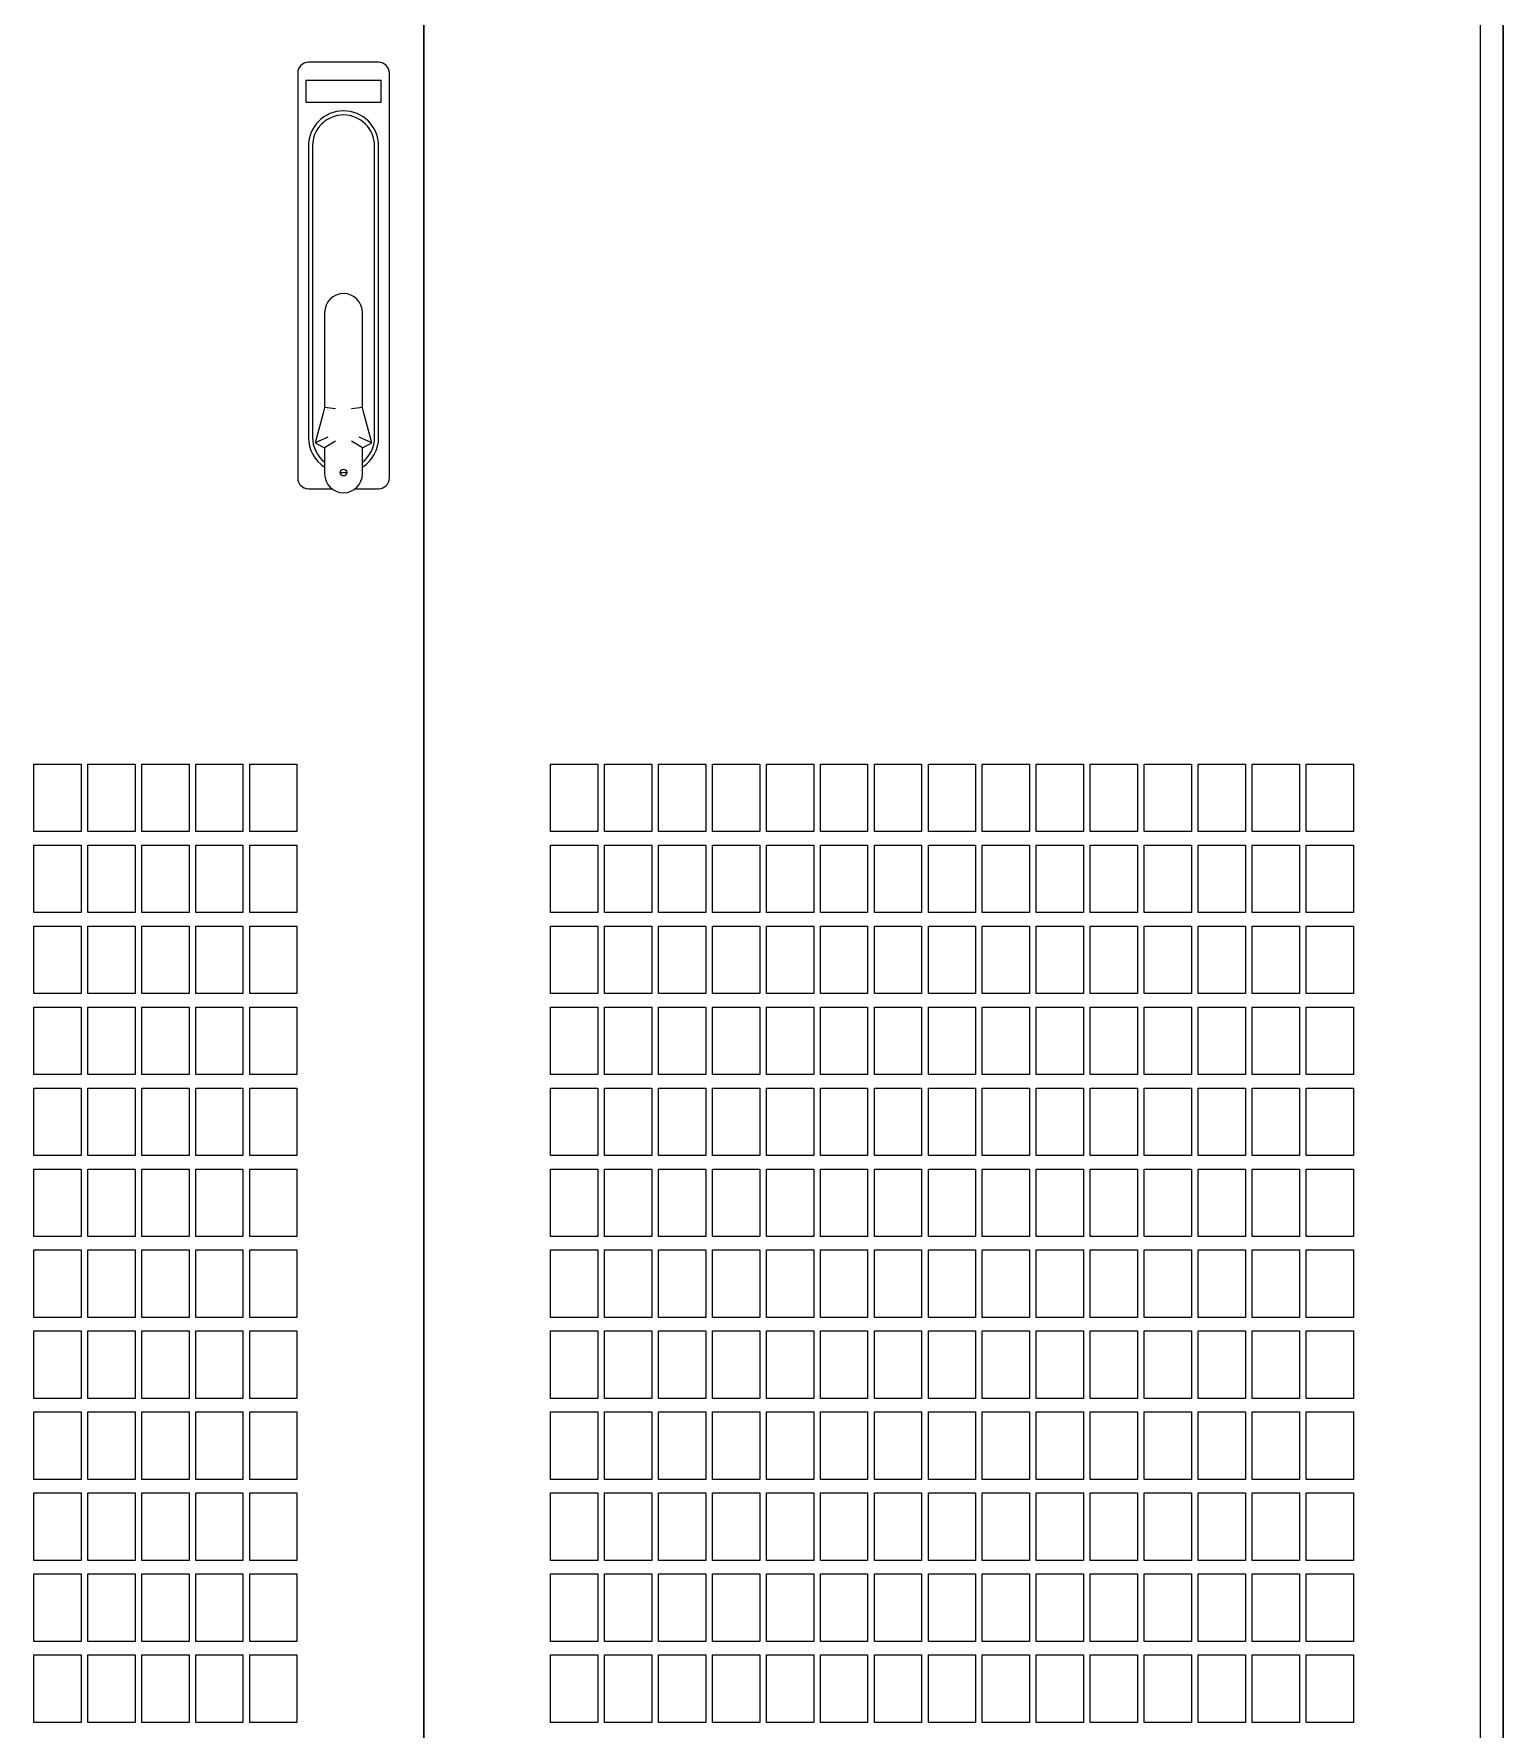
# Model space of a CAD drawing. Header units: inches. Extents: x 0 to 420, y 0 to 297.
# Drawn here: x 287.5 to 331.1, y 150.2 to 200.4 of the extents above; entities that cross this region are included whole.
import ezdxf

# ---------------------------------------------------------------- set-up
doc = ezdxf.new("R2010")
doc.units = ezdxf.units.IN
doc.layers.add('Default', color=7, linetype='Continuous')
doc.layers.add('DV1_Default', color=7, linetype='Continuous')

# ---------------------------------------------------------------- blocks, each defined once
blk = doc.blocks.new('SE')
at = {"layer": 'DV1_Default', "color": 7, "linetype": 'Continuous', "ltscale": 25.4}
for p, q in [((331.109, 280.566), (331.109, 105.286)), ((331.109, 280.566), (331.109, 105.286)), ((331.109, 280.566), (331.109, 105.286)), ((331.109, 280.566), (331.109, 105.286)), ((331.109, 280.566), (331.109, 105.286)), ((331.109, 280.566), (331.109, 121.286)), ((331.109, 105.286), (331.109, 280.566)), ((331.109, 280.566), (331.109, 105.286)), ((331.109, 105.286), (331.109, 280.566)), ((331.109, 105.286), (331.109, 280.566)), ((331.109, 105.286), (331.109, 280.566)), ((331.109, 280.566), (331.109, 105.286)), ((331.109, 280.566), (331.109, 105.286)), ((331.109, 280.566), (331.109, 105.286)), ((331.109, 280.566), (331.109, 121.286)), ((331.109, 105.286), (331.109, 280.566)), ((331.109, 280.566), (331.109, 105.286)), ((331.109, 105.286), (331.109, 280.566)), ((299.109, 110.326), (299.109, 275.526)), ((330.429, 275.526), (330.429, 110.326)), ((331.109, 105.286), (331.109, 264.566)), ((331.109, 105.286), (331.109, 264.566)), ((331.109, 105.286), (331.109, 264.566)), ((331.109, 105.286), (331.109, 264.566)), ((331.109, 105.286), (331.109, 264.566)), ((331.109, 105.286), (331.109, 264.566)), ((331.109, 105.286), (331.109, 264.566)), ((331.109, 105.286), (331.109, 264.566)), ((331.109, 105.286), (331.109, 264.566)), ((331.109, 105.286), (331.109, 264.566)), ((331.109, 105.286), (331.109, 264.566)), ((331.109, 105.286), (331.109, 264.566)), ((299.109, 259.526), (299.109, 110.326)), ((297.77, 199.569), (295.69, 199.569)), ((295.37, 199.249), (295.37, 187.249)), ((295.61, 199.029), (295.61, 198.389)), ((297.85, 199.029), (295.61, 199.029)), ((297.85, 198.389), (297.85, 199.029)), ((298.09, 187.249), (298.09, 199.249)), ((295.61, 198.389), (297.85, 198.389)), ((295.69, 197.089), (295.69, 188.449)), ((295.81, 197.089), (295.81, 188.449)), ((297.65, 188.449), (297.65, 197.089)), ((297.77, 188.449), (297.77, 197.089)), ((296.17, 192.154), (296.17, 189.337)), ((297.29, 189.337), (297.29, 192.154)), ((296.115, 189.13), (295.89, 188.288)), ((296.17, 189.337), (296.115, 189.13)), ((296.49, 189.295), (296.17, 189.337)), ((297.29, 189.337), (296.97, 189.295)), ((297.346, 189.13), (297.29, 189.337)), ((297.57, 188.288), (297.346, 189.13)), ((296.266, 188.454), (295.89, 188.288)), ((297.57, 188.288), (297.195, 188.454)), ((295.89, 188.288), (296.17, 188.143)), ((296.49, 188.338), (296.17, 188.143)), ((296.17, 188.143), (296.17, 187.369)), ((297.29, 188.143), (296.97, 188.338)), ((297.29, 188.143), (297.57, 188.288)), ((297.29, 187.369), (297.29, 188.143)), ((295.69, 186.929), (296.384, 186.929)), ((297.076, 186.929), (297.77, 186.929)), ((287.549, 176.766), (287.549, 178.766)), ((287.549, 178.766), (288.949, 178.766)), ((288.949, 178.766), (288.949, 176.766)), ((289.149, 176.766), (289.149, 178.766)), ((289.149, 178.766), (290.549, 178.766)), ((290.549, 178.766), (290.549, 176.766)), ((290.749, 176.766), (290.749, 178.766)), ((290.749, 178.766), (292.149, 178.766)), ((292.149, 178.766), (292.149, 176.766)), ((292.349, 176.766), (292.349, 178.766)), ((292.349, 178.766), (293.749, 178.766)), ((293.749, 178.766), (293.749, 176.766)), ((293.949, 176.766), (293.949, 178.766)), ((293.949, 178.766), (295.349, 178.766)), ((295.349, 178.766), (295.349, 176.766)), ((302.869, 176.766), (302.869, 178.766)), ((302.869, 178.766), (304.269, 178.766)), ((304.269, 178.766), (304.269, 176.766)), ((304.469, 176.766), (304.469, 178.766)), ((304.469, 178.766), (305.869, 178.766)), ((305.869, 178.766), (305.869, 176.766)), ((306.069, 176.766), (306.069, 178.766)), ((306.069, 178.766), (307.469, 178.766)), ((307.469, 178.766), (307.469, 176.766)), ((307.669, 176.766), (307.669, 178.766)), ((307.669, 178.766), (309.069, 178.766)), ((309.069, 178.766), (309.069, 176.766)), ((309.269, 176.766), (309.269, 178.766)), ((309.269, 178.766), (310.669, 178.766)), ((310.669, 178.766), (310.669, 176.766)), ((310.869, 176.766), (310.869, 178.766)), ((310.869, 178.766), (312.269, 178.766)), ((312.269, 178.766), (312.269, 176.766)), ((312.469, 176.766), (312.469, 178.766)), ((312.469, 178.766), (313.869, 178.766)), ((313.869, 178.766), (313.869, 176.766)), ((314.069, 176.766), (314.069, 178.766)), ((314.069, 178.766), (315.469, 178.766)), ((315.469, 178.766), (315.469, 176.766)), ((315.669, 176.766), (315.669, 178.766)), ((315.669, 178.766), (317.069, 178.766)), ((317.069, 178.766), (317.069, 176.766)), ((317.269, 176.766), (317.269, 178.766)), ((317.269, 178.766), (318.669, 178.766)), ((318.669, 178.766), (318.669, 176.766)), ((318.869, 176.766), (318.869, 178.766)), ((318.869, 178.766), (320.269, 178.766)), ((320.269, 178.766), (320.269, 176.766)), ((320.469, 176.766), (320.469, 178.766)), ((320.469, 178.766), (321.869, 178.766)), ((321.869, 178.766), (321.869, 176.766)), ((322.069, 176.766), (322.069, 178.766)), ((322.069, 178.766), (323.469, 178.766)), ((323.469, 178.766), (323.469, 176.766)), ((323.669, 176.766), (323.669, 178.766)), ((323.669, 178.766), (325.069, 178.766)), ((325.069, 178.766), (325.069, 176.766)), ((325.269, 176.766), (325.269, 178.766)), ((325.269, 178.766), (326.669, 178.766)), ((326.669, 178.766), (326.669, 176.766)), ((288.949, 176.766), (287.549, 176.766)), ((287.549, 174.366), (287.549, 176.366)), ((287.549, 176.366), (288.949, 176.366)), ((288.949, 176.366), (288.949, 174.366)), ((290.549, 176.766), (289.149, 176.766)), ((289.149, 174.366), (289.149, 176.366)), ((289.149, 176.366), (290.549, 176.366)), ((290.549, 176.366), (290.549, 174.366)), ((292.149, 176.766), (290.749, 176.766)), ((290.749, 174.366), (290.749, 176.366)), ((290.749, 176.366), (292.149, 176.366)), ((292.149, 176.366), (292.149, 174.366)), ((293.749, 176.766), (292.349, 176.766)), ((292.349, 174.366), (292.349, 176.366)), ((292.349, 176.366), (293.749, 176.366)), ((293.749, 176.366), (293.749, 174.366)), ((295.349, 176.766), (293.949, 176.766)), ((293.949, 174.366), (293.949, 176.366)), ((293.949, 176.366), (295.349, 176.366)), ((295.349, 176.366), (295.349, 174.366)), ((304.269, 176.766), (302.869, 176.766)), ((302.869, 174.366), (302.869, 176.366)), ((302.869, 176.366), (304.269, 176.366)), ((304.269, 176.366), (304.269, 174.366)), ((305.869, 176.766), (304.469, 176.766)), ((304.469, 174.366), (304.469, 176.366)), ((304.469, 176.366), (305.869, 176.366)), ((305.869, 176.366), (305.869, 174.366)), ((307.469, 176.766), (306.069, 176.766)), ((306.069, 174.366), (306.069, 176.366)), ((306.069, 176.366), (307.469, 176.366)), ((307.469, 176.366), (307.469, 174.366)), ((309.069, 176.766), (307.669, 176.766)), ((307.669, 174.366), (307.669, 176.366)), ((307.669, 176.366), (309.069, 176.366)), ((309.069, 176.366), (309.069, 174.366)), ((310.669, 176.766), (309.269, 176.766)), ((309.269, 174.366), (309.269, 176.366)), ((309.269, 176.366), (310.669, 176.366)), ((310.669, 176.366), (310.669, 174.366)), ((312.269, 176.766), (310.869, 176.766)), ((310.869, 174.366), (310.869, 176.366)), ((310.869, 176.366), (312.269, 176.366)), ((312.269, 176.366), (312.269, 174.366)), ((313.869, 176.766), (312.469, 176.766)), ((312.469, 174.366), (312.469, 176.366)), ((312.469, 176.366), (313.869, 176.366)), ((313.869, 176.366), (313.869, 174.366)), ((315.469, 176.766), (314.069, 176.766)), ((314.069, 174.366), (314.069, 176.366)), ((314.069, 176.366), (315.469, 176.366)), ((315.469, 176.366), (315.469, 174.366)), ((317.069, 176.766), (315.669, 176.766)), ((315.669, 174.366), (315.669, 176.366)), ((315.669, 176.366), (317.069, 176.366)), ((317.069, 176.366), (317.069, 174.366)), ((318.669, 176.766), (317.269, 176.766)), ((317.269, 174.366), (317.269, 176.366)), ((317.269, 176.366), (318.669, 176.366)), ((318.669, 176.366), (318.669, 174.366)), ((320.269, 176.766), (318.869, 176.766)), ((318.869, 174.366), (318.869, 176.366)), ((318.869, 176.366), (320.269, 176.366)), ((320.269, 176.366), (320.269, 174.366)), ((321.869, 176.766), (320.469, 176.766)), ((320.469, 174.366), (320.469, 176.366)), ((320.469, 176.366), (321.869, 176.366)), ((321.869, 176.366), (321.869, 174.366)), ((323.469, 176.766), (322.069, 176.766)), ((322.069, 174.366), (322.069, 176.366)), ((322.069, 176.366), (323.469, 176.366)), ((323.469, 176.366), (323.469, 174.366)), ((325.069, 176.766), (323.669, 176.766)), ((323.669, 174.366), (323.669, 176.366)), ((323.669, 176.366), (325.069, 176.366)), ((325.069, 176.366), (325.069, 174.366)), ((326.669, 176.766), (325.269, 176.766)), ((325.269, 174.366), (325.269, 176.366)), ((325.269, 176.366), (326.669, 176.366)), ((326.669, 176.366), (326.669, 174.366)), ((288.949, 174.366), (287.549, 174.366)), ((290.549, 174.366), (289.149, 174.366)), ((292.149, 174.366), (290.749, 174.366)), ((293.749, 174.366), (292.349, 174.366)), ((295.349, 174.366), (293.949, 174.366)), ((304.269, 174.366), (302.869, 174.366)), ((305.869, 174.366), (304.469, 174.366)), ((307.469, 174.366), (306.069, 174.366)), ((309.069, 174.366), (307.669, 174.366)), ((310.669, 174.366), (309.269, 174.366)), ((312.269, 174.366), (310.869, 174.366)), ((313.869, 174.366), (312.469, 174.366)), ((315.469, 174.366), (314.069, 174.366)), ((317.069, 174.366), (315.669, 174.366)), ((318.669, 174.366), (317.269, 174.366)), ((320.269, 174.366), (318.869, 174.366)), ((321.869, 174.366), (320.469, 174.366)), ((323.469, 174.366), (322.069, 174.366)), ((325.069, 174.366), (323.669, 174.366)), ((326.669, 174.366), (325.269, 174.366)), ((287.549, 171.966), (287.549, 173.966)), ((287.549, 173.966), (288.949, 173.966)), ((288.949, 173.966), (288.949, 171.966)), ((289.149, 171.966), (289.149, 173.966)), ((289.149, 173.966), (290.549, 173.966)), ((290.549, 173.966), (290.549, 171.966)), ((290.749, 171.966), (290.749, 173.966)), ((290.749, 173.966), (292.149, 173.966)), ((292.149, 173.966), (292.149, 171.966)), ((292.349, 171.966), (292.349, 173.966)), ((292.349, 173.966), (293.749, 173.966)), ((293.749, 173.966), (293.749, 171.966)), ((293.949, 171.966), (293.949, 173.966)), ((293.949, 173.966), (295.349, 173.966)), ((295.349, 173.966), (295.349, 171.966)), ((302.869, 171.966), (302.869, 173.966)), ((302.869, 173.966), (304.269, 173.966)), ((304.269, 173.966), (304.269, 171.966)), ((304.469, 171.966), (304.469, 173.966)), ((304.469, 173.966), (305.869, 173.966)), ((305.869, 173.966), (305.869, 171.966)), ((306.069, 171.966), (306.069, 173.966)), ((306.069, 173.966), (307.469, 173.966)), ((307.469, 173.966), (307.469, 171.966)), ((307.669, 171.966), (307.669, 173.966)), ((307.669, 173.966), (309.069, 173.966)), ((309.069, 173.966), (309.069, 171.966)), ((309.269, 171.966), (309.269, 173.966)), ((309.269, 173.966), (310.669, 173.966)), ((310.669, 173.966), (310.669, 171.966)), ((310.869, 171.966), (310.869, 173.966)), ((310.869, 173.966), (312.269, 173.966)), ((312.269, 173.966), (312.269, 171.966)), ((312.469, 171.966), (312.469, 173.966)), ((312.469, 173.966), (313.869, 173.966)), ((313.869, 173.966), (313.869, 171.966)), ((314.069, 171.966), (314.069, 173.966)), ((314.069, 173.966), (315.469, 173.966)), ((315.469, 173.966), (315.469, 171.966)), ((315.669, 171.966), (315.669, 173.966)), ((315.669, 173.966), (317.069, 173.966)), ((317.069, 173.966), (317.069, 171.966)), ((317.269, 171.966), (317.269, 173.966)), ((317.269, 173.966), (318.669, 173.966)), ((318.669, 173.966), (318.669, 171.966)), ((318.869, 171.966), (318.869, 173.966)), ((318.869, 173.966), (320.269, 173.966)), ((320.269, 173.966), (320.269, 171.966)), ((320.469, 171.966), (320.469, 173.966)), ((320.469, 173.966), (321.869, 173.966)), ((321.869, 173.966), (321.869, 171.966)), ((322.069, 171.966), (322.069, 173.966)), ((322.069, 173.966), (323.469, 173.966)), ((323.469, 173.966), (323.469, 171.966)), ((323.669, 171.966), (323.669, 173.966)), ((323.669, 173.966), (325.069, 173.966)), ((325.069, 173.966), (325.069, 171.966)), ((325.269, 171.966), (325.269, 173.966)), ((325.269, 173.966), (326.669, 173.966)), ((326.669, 173.966), (326.669, 171.966)), ((288.949, 171.966), (287.549, 171.966)), ((290.549, 171.966), (289.149, 171.966)), ((292.149, 171.966), (290.749, 171.966)), ((293.749, 171.966), (292.349, 171.966)), ((295.349, 171.966), (293.949, 171.966)), ((304.269, 171.966), (302.869, 171.966)), ((305.869, 171.966), (304.469, 171.966)), ((307.469, 171.966), (306.069, 171.966)), ((309.069, 171.966), (307.669, 171.966)), ((310.669, 171.966), (309.269, 171.966)), ((312.269, 171.966), (310.869, 171.966)), ((313.869, 171.966), (312.469, 171.966)), ((315.469, 171.966), (314.069, 171.966)), ((317.069, 171.966), (315.669, 171.966)), ((318.669, 171.966), (317.269, 171.966)), ((320.269, 171.966), (318.869, 171.966)), ((321.869, 171.966), (320.469, 171.966)), ((323.469, 171.966), (322.069, 171.966)), ((325.069, 171.966), (323.669, 171.966)), ((326.669, 171.966), (325.269, 171.966)), ((287.549, 169.566), (287.549, 171.566)), ((287.549, 171.566), (288.949, 171.566)), ((288.949, 171.566), (288.949, 169.566)), ((289.149, 169.566), (289.149, 171.566)), ((289.149, 171.566), (290.549, 171.566)), ((290.549, 171.566), (290.549, 169.566)), ((290.749, 169.566), (290.749, 171.566)), ((290.749, 171.566), (292.149, 171.566)), ((292.149, 171.566), (292.149, 169.566)), ((292.349, 169.566), (292.349, 171.566)), ((292.349, 171.566), (293.749, 171.566)), ((293.749, 171.566), (293.749, 169.566)), ((293.949, 169.566), (293.949, 171.566)), ((293.949, 171.566), (295.349, 171.566)), ((295.349, 171.566), (295.349, 169.566)), ((302.869, 169.566), (302.869, 171.566)), ((302.869, 171.566), (304.269, 171.566)), ((304.269, 171.566), (304.269, 169.566)), ((304.469, 169.566), (304.469, 171.566)), ((304.469, 171.566), (305.869, 171.566)), ((305.869, 171.566), (305.869, 169.566)), ((306.069, 169.566), (306.069, 171.566)), ((306.069, 171.566), (307.469, 171.566)), ((307.469, 171.566), (307.469, 169.566)), ((307.669, 169.566), (307.669, 171.566)), ((307.669, 171.566), (309.069, 171.566)), ((309.069, 171.566), (309.069, 169.566)), ((309.269, 169.566), (309.269, 171.566)), ((309.269, 171.566), (310.669, 171.566)), ((310.669, 171.566), (310.669, 169.566)), ((310.869, 169.566), (310.869, 171.566)), ((310.869, 171.566), (312.269, 171.566)), ((312.269, 171.566), (312.269, 169.566)), ((312.469, 169.566), (312.469, 171.566)), ((312.469, 171.566), (313.869, 171.566)), ((313.869, 171.566), (313.869, 169.566)), ((314.069, 169.566), (314.069, 171.566)), ((314.069, 171.566), (315.469, 171.566)), ((315.469, 171.566), (315.469, 169.566)), ((315.669, 169.566), (315.669, 171.566)), ((315.669, 171.566), (317.069, 171.566)), ((317.069, 171.566), (317.069, 169.566)), ((317.269, 169.566), (317.269, 171.566)), ((317.269, 171.566), (318.669, 171.566)), ((318.669, 171.566), (318.669, 169.566)), ((318.869, 169.566), (318.869, 171.566)), ((318.869, 171.566), (320.269, 171.566)), ((320.269, 171.566), (320.269, 169.566)), ((320.469, 169.566), (320.469, 171.566)), ((320.469, 171.566), (321.869, 171.566)), ((321.869, 171.566), (321.869, 169.566)), ((322.069, 169.566), (322.069, 171.566)), ((322.069, 171.566), (323.469, 171.566)), ((323.469, 171.566), (323.469, 169.566)), ((323.669, 169.566), (323.669, 171.566)), ((323.669, 171.566), (325.069, 171.566)), ((325.069, 171.566), (325.069, 169.566)), ((325.269, 169.566), (325.269, 171.566)), ((325.269, 171.566), (326.669, 171.566)), ((326.669, 171.566), (326.669, 169.566)), ((288.949, 169.566), (287.549, 169.566)), ((290.549, 169.566), (289.149, 169.566)), ((292.149, 169.566), (290.749, 169.566)), ((293.749, 169.566), (292.349, 169.566)), ((295.349, 169.566), (293.949, 169.566)), ((304.269, 169.566), (302.869, 169.566)), ((305.869, 169.566), (304.469, 169.566)), ((307.469, 169.566), (306.069, 169.566)), ((309.069, 169.566), (307.669, 169.566)), ((310.669, 169.566), (309.269, 169.566)), ((312.269, 169.566), (310.869, 169.566)), ((313.869, 169.566), (312.469, 169.566)), ((315.469, 169.566), (314.069, 169.566)), ((317.069, 169.566), (315.669, 169.566)), ((318.669, 169.566), (317.269, 169.566)), ((320.269, 169.566), (318.869, 169.566)), ((321.869, 169.566), (320.469, 169.566)), ((323.469, 169.566), (322.069, 169.566)), ((325.069, 169.566), (323.669, 169.566)), ((326.669, 169.566), (325.269, 169.566)), ((287.549, 167.166), (287.549, 169.166)), ((287.549, 169.166), (288.949, 169.166)), ((288.949, 169.166), (288.949, 167.166)), ((289.149, 167.166), (289.149, 169.166)), ((289.149, 169.166), (290.549, 169.166)), ((290.549, 169.166), (290.549, 167.166)), ((290.749, 167.166), (290.749, 169.166)), ((290.749, 169.166), (292.149, 169.166)), ((292.149, 169.166), (292.149, 167.166)), ((292.349, 167.166), (292.349, 169.166)), ((292.349, 169.166), (293.749, 169.166)), ((293.749, 169.166), (293.749, 167.166)), ((293.949, 167.166), (293.949, 169.166)), ((293.949, 169.166), (295.349, 169.166)), ((295.349, 169.166), (295.349, 167.166)), ((302.869, 167.166), (302.869, 169.166)), ((302.869, 169.166), (304.269, 169.166)), ((304.269, 169.166), (304.269, 167.166)), ((304.469, 167.166), (304.469, 169.166)), ((304.469, 169.166), (305.869, 169.166)), ((305.869, 169.166), (305.869, 167.166)), ((306.069, 167.166), (306.069, 169.166)), ((306.069, 169.166), (307.469, 169.166)), ((307.469, 169.166), (307.469, 167.166)), ((307.669, 167.166), (307.669, 169.166)), ((307.669, 169.166), (309.069, 169.166)), ((309.069, 169.166), (309.069, 167.166)), ((309.269, 167.166), (309.269, 169.166)), ((309.269, 169.166), (310.669, 169.166)), ((310.669, 169.166), (310.669, 167.166)), ((310.869, 167.166), (310.869, 169.166)), ((310.869, 169.166), (312.269, 169.166)), ((312.269, 169.166), (312.269, 167.166)), ((312.469, 167.166), (312.469, 169.166)), ((312.469, 169.166), (313.869, 169.166)), ((313.869, 169.166), (313.869, 167.166)), ((314.069, 167.166), (314.069, 169.166)), ((314.069, 169.166), (315.469, 169.166)), ((315.469, 169.166), (315.469, 167.166)), ((315.669, 167.166), (315.669, 169.166)), ((315.669, 169.166), (317.069, 169.166)), ((317.069, 169.166), (317.069, 167.166)), ((317.269, 167.166), (317.269, 169.166)), ((317.269, 169.166), (318.669, 169.166)), ((318.669, 169.166), (318.669, 167.166)), ((318.869, 167.166), (318.869, 169.166)), ((318.869, 169.166), (320.269, 169.166)), ((320.269, 169.166), (320.269, 167.166)), ((320.469, 167.166), (320.469, 169.166)), ((320.469, 169.166), (321.869, 169.166)), ((321.869, 169.166), (321.869, 167.166)), ((322.069, 167.166), (322.069, 169.166)), ((322.069, 169.166), (323.469, 169.166)), ((323.469, 169.166), (323.469, 167.166)), ((323.669, 167.166), (323.669, 169.166)), ((323.669, 169.166), (325.069, 169.166)), ((325.069, 169.166), (325.069, 167.166)), ((325.269, 167.166), (325.269, 169.166)), ((325.269, 169.166), (326.669, 169.166)), ((326.669, 169.166), (326.669, 167.166)), ((288.949, 167.166), (287.549, 167.166)), ((290.549, 167.166), (289.149, 167.166)), ((292.149, 167.166), (290.749, 167.166)), ((293.749, 167.166), (292.349, 167.166)), ((295.349, 167.166), (293.949, 167.166)), ((304.269, 167.166), (302.869, 167.166)), ((305.869, 167.166), (304.469, 167.166)), ((307.469, 167.166), (306.069, 167.166)), ((309.069, 167.166), (307.669, 167.166)), ((310.669, 167.166), (309.269, 167.166)), ((312.269, 167.166), (310.869, 167.166)), ((313.869, 167.166), (312.469, 167.166)), ((315.469, 167.166), (314.069, 167.166)), ((317.069, 167.166), (315.669, 167.166)), ((318.669, 167.166), (317.269, 167.166)), ((320.269, 167.166), (318.869, 167.166)), ((321.869, 167.166), (320.469, 167.166)), ((323.469, 167.166), (322.069, 167.166)), ((325.069, 167.166), (323.669, 167.166)), ((326.669, 167.166), (325.269, 167.166)), ((287.549, 164.766), (287.549, 166.766)), ((287.549, 166.766), (288.949, 166.766)), ((288.949, 166.766), (288.949, 164.766)), ((289.149, 164.766), (289.149, 166.766)), ((289.149, 166.766), (290.549, 166.766)), ((290.549, 166.766), (290.549, 164.766)), ((290.749, 164.766), (290.749, 166.766)), ((290.749, 166.766), (292.149, 166.766)), ((292.149, 166.766), (292.149, 164.766)), ((292.349, 164.766), (292.349, 166.766)), ((292.349, 166.766), (293.749, 166.766)), ((293.749, 166.766), (293.749, 164.766)), ((293.949, 164.766), (293.949, 166.766)), ((293.949, 166.766), (295.349, 166.766)), ((295.349, 166.766), (295.349, 164.766)), ((302.869, 164.766), (302.869, 166.766)), ((302.869, 166.766), (304.269, 166.766)), ((304.269, 166.766), (304.269, 164.766)), ((304.469, 164.766), (304.469, 166.766)), ((304.469, 166.766), (305.869, 166.766)), ((305.869, 166.766), (305.869, 164.766)), ((306.069, 164.766), (306.069, 166.766)), ((306.069, 166.766), (307.469, 166.766)), ((307.469, 166.766), (307.469, 164.766)), ((307.669, 164.766), (307.669, 166.766)), ((307.669, 166.766), (309.069, 166.766)), ((309.069, 166.766), (309.069, 164.766)), ((309.269, 164.766), (309.269, 166.766)), ((309.269, 166.766), (310.669, 166.766)), ((310.669, 166.766), (310.669, 164.766)), ((310.869, 164.766), (310.869, 166.766)), ((310.869, 166.766), (312.269, 166.766)), ((312.269, 166.766), (312.269, 164.766)), ((312.469, 164.766), (312.469, 166.766)), ((312.469, 166.766), (313.869, 166.766)), ((313.869, 166.766), (313.869, 164.766)), ((314.069, 164.766), (314.069, 166.766)), ((314.069, 166.766), (315.469, 166.766)), ((315.469, 166.766), (315.469, 164.766)), ((315.669, 164.766), (315.669, 166.766)), ((315.669, 166.766), (317.069, 166.766)), ((317.069, 166.766), (317.069, 164.766)), ((317.269, 164.766), (317.269, 166.766)), ((317.269, 166.766), (318.669, 166.766)), ((318.669, 166.766), (318.669, 164.766)), ((318.869, 164.766), (318.869, 166.766)), ((318.869, 166.766), (320.269, 166.766)), ((320.269, 166.766), (320.269, 164.766)), ((320.469, 164.766), (320.469, 166.766)), ((320.469, 166.766), (321.869, 166.766)), ((321.869, 166.766), (321.869, 164.766)), ((322.069, 164.766), (322.069, 166.766)), ((322.069, 166.766), (323.469, 166.766)), ((323.469, 166.766), (323.469, 164.766)), ((323.669, 164.766), (323.669, 166.766)), ((323.669, 166.766), (325.069, 166.766)), ((325.069, 166.766), (325.069, 164.766)), ((325.269, 164.766), (325.269, 166.766)), ((325.269, 166.766), (326.669, 166.766)), ((326.669, 166.766), (326.669, 164.766)), ((288.949, 164.766), (287.549, 164.766)), ((287.549, 162.366), (287.549, 164.366)), ((287.549, 164.366), (288.949, 164.366)), ((288.949, 164.366), (288.949, 162.366)), ((290.549, 164.766), (289.149, 164.766)), ((289.149, 162.366), (289.149, 164.366)), ((289.149, 164.366), (290.549, 164.366)), ((290.549, 164.366), (290.549, 162.366)), ((292.149, 164.766), (290.749, 164.766)), ((290.749, 162.366), (290.749, 164.366)), ((290.749, 164.366), (292.149, 164.366)), ((292.149, 164.366), (292.149, 162.366)), ((293.749, 164.766), (292.349, 164.766)), ((292.349, 162.366), (292.349, 164.366)), ((292.349, 164.366), (293.749, 164.366)), ((293.749, 164.366), (293.749, 162.366)), ((295.349, 164.766), (293.949, 164.766)), ((293.949, 162.366), (293.949, 164.366)), ((293.949, 164.366), (295.349, 164.366)), ((295.349, 164.366), (295.349, 162.366)), ((304.269, 164.766), (302.869, 164.766)), ((302.869, 162.366), (302.869, 164.366)), ((302.869, 164.366), (304.269, 164.366)), ((304.269, 164.366), (304.269, 162.366)), ((305.869, 164.766), (304.469, 164.766)), ((304.469, 162.366), (304.469, 164.366)), ((304.469, 164.366), (305.869, 164.366)), ((305.869, 164.366), (305.869, 162.366)), ((307.469, 164.766), (306.069, 164.766)), ((306.069, 162.366), (306.069, 164.366)), ((306.069, 164.366), (307.469, 164.366)), ((307.469, 164.366), (307.469, 162.366)), ((309.069, 164.766), (307.669, 164.766)), ((307.669, 162.366), (307.669, 164.366)), ((307.669, 164.366), (309.069, 164.366)), ((309.069, 164.366), (309.069, 162.366)), ((310.669, 164.766), (309.269, 164.766)), ((309.269, 162.366), (309.269, 164.366)), ((309.269, 164.366), (310.669, 164.366)), ((310.669, 164.366), (310.669, 162.366)), ((312.269, 164.766), (310.869, 164.766)), ((310.869, 162.366), (310.869, 164.366)), ((310.869, 164.366), (312.269, 164.366)), ((312.269, 164.366), (312.269, 162.366)), ((313.869, 164.766), (312.469, 164.766)), ((312.469, 162.366), (312.469, 164.366)), ((312.469, 164.366), (313.869, 164.366)), ((313.869, 164.366), (313.869, 162.366)), ((315.469, 164.766), (314.069, 164.766)), ((314.069, 162.366), (314.069, 164.366)), ((314.069, 164.366), (315.469, 164.366)), ((315.469, 164.366), (315.469, 162.366)), ((317.069, 164.766), (315.669, 164.766)), ((315.669, 162.366), (315.669, 164.366)), ((315.669, 164.366), (317.069, 164.366)), ((317.069, 164.366), (317.069, 162.366)), ((318.669, 164.766), (317.269, 164.766)), ((317.269, 162.366), (317.269, 164.366)), ((317.269, 164.366), (318.669, 164.366)), ((318.669, 164.366), (318.669, 162.366)), ((320.269, 164.766), (318.869, 164.766)), ((318.869, 162.366), (318.869, 164.366)), ((318.869, 164.366), (320.269, 164.366)), ((320.269, 164.366), (320.269, 162.366)), ((321.869, 164.766), (320.469, 164.766)), ((320.469, 162.366), (320.469, 164.366)), ((320.469, 164.366), (321.869, 164.366)), ((321.869, 164.366), (321.869, 162.366)), ((323.469, 164.766), (322.069, 164.766)), ((322.069, 162.366), (322.069, 164.366)), ((322.069, 164.366), (323.469, 164.366)), ((323.469, 164.366), (323.469, 162.366)), ((325.069, 164.766), (323.669, 164.766)), ((323.669, 162.366), (323.669, 164.366)), ((323.669, 164.366), (325.069, 164.366)), ((325.069, 164.366), (325.069, 162.366)), ((326.669, 164.766), (325.269, 164.766)), ((325.269, 162.366), (325.269, 164.366)), ((325.269, 164.366), (326.669, 164.366)), ((326.669, 164.366), (326.669, 162.366)), ((288.949, 162.366), (287.549, 162.366)), ((290.549, 162.366), (289.149, 162.366)), ((292.149, 162.366), (290.749, 162.366)), ((293.749, 162.366), (292.349, 162.366)), ((295.349, 162.366), (293.949, 162.366)), ((304.269, 162.366), (302.869, 162.366)), ((305.869, 162.366), (304.469, 162.366)), ((307.469, 162.366), (306.069, 162.366)), ((309.069, 162.366), (307.669, 162.366)), ((310.669, 162.366), (309.269, 162.366)), ((312.269, 162.366), (310.869, 162.366)), ((313.869, 162.366), (312.469, 162.366)), ((315.469, 162.366), (314.069, 162.366)), ((317.069, 162.366), (315.669, 162.366)), ((318.669, 162.366), (317.269, 162.366)), ((320.269, 162.366), (318.869, 162.366)), ((321.869, 162.366), (320.469, 162.366)), ((323.469, 162.366), (322.069, 162.366)), ((325.069, 162.366), (323.669, 162.366)), ((326.669, 162.366), (325.269, 162.366)), ((287.549, 159.966), (287.549, 161.966)), ((287.549, 161.966), (288.949, 161.966)), ((288.949, 161.966), (288.949, 159.966)), ((289.149, 159.966), (289.149, 161.966)), ((289.149, 161.966), (290.549, 161.966)), ((290.549, 161.966), (290.549, 159.966)), ((290.749, 159.966), (290.749, 161.966)), ((290.749, 161.966), (292.149, 161.966)), ((292.149, 161.966), (292.149, 159.966)), ((292.349, 159.966), (292.349, 161.966)), ((292.349, 161.966), (293.749, 161.966)), ((293.749, 161.966), (293.749, 159.966)), ((293.949, 159.966), (293.949, 161.966)), ((293.949, 161.966), (295.349, 161.966)), ((295.349, 161.966), (295.349, 159.966)), ((302.869, 159.966), (302.869, 161.966)), ((302.869, 161.966), (304.269, 161.966)), ((304.269, 161.966), (304.269, 159.966)), ((304.469, 159.966), (304.469, 161.966)), ((304.469, 161.966), (305.869, 161.966)), ((305.869, 161.966), (305.869, 159.966)), ((306.069, 159.966), (306.069, 161.966)), ((306.069, 161.966), (307.469, 161.966)), ((307.469, 161.966), (307.469, 159.966)), ((307.669, 159.966), (307.669, 161.966)), ((307.669, 161.966), (309.069, 161.966)), ((309.069, 161.966), (309.069, 159.966)), ((309.269, 159.966), (309.269, 161.966)), ((309.269, 161.966), (310.669, 161.966)), ((310.669, 161.966), (310.669, 159.966)), ((310.869, 159.966), (310.869, 161.966)), ((310.869, 161.966), (312.269, 161.966)), ((312.269, 161.966), (312.269, 159.966)), ((312.469, 159.966), (312.469, 161.966)), ((312.469, 161.966), (313.869, 161.966)), ((313.869, 161.966), (313.869, 159.966)), ((314.069, 159.966), (314.069, 161.966)), ((314.069, 161.966), (315.469, 161.966)), ((315.469, 161.966), (315.469, 159.966)), ((315.669, 159.966), (315.669, 161.966)), ((315.669, 161.966), (317.069, 161.966)), ((317.069, 161.966), (317.069, 159.966)), ((317.269, 159.966), (317.269, 161.966)), ((317.269, 161.966), (318.669, 161.966)), ((318.669, 161.966), (318.669, 159.966)), ((318.869, 159.966), (318.869, 161.966)), ((318.869, 161.966), (320.269, 161.966)), ((320.269, 161.966), (320.269, 159.966)), ((320.469, 159.966), (320.469, 161.966)), ((320.469, 161.966), (321.869, 161.966)), ((321.869, 161.966), (321.869, 159.966)), ((322.069, 159.966), (322.069, 161.966)), ((322.069, 161.966), (323.469, 161.966)), ((323.469, 161.966), (323.469, 159.966)), ((323.669, 159.966), (323.669, 161.966)), ((323.669, 161.966), (325.069, 161.966)), ((325.069, 161.966), (325.069, 159.966)), ((325.269, 159.966), (325.269, 161.966)), ((325.269, 161.966), (326.669, 161.966)), ((326.669, 161.966), (326.669, 159.966)), ((288.949, 159.966), (287.549, 159.966)), ((290.549, 159.966), (289.149, 159.966)), ((292.149, 159.966), (290.749, 159.966)), ((293.749, 159.966), (292.349, 159.966)), ((295.349, 159.966), (293.949, 159.966)), ((304.269, 159.966), (302.869, 159.966)), ((305.869, 159.966), (304.469, 159.966)), ((307.469, 159.966), (306.069, 159.966)), ((309.069, 159.966), (307.669, 159.966)), ((310.669, 159.966), (309.269, 159.966)), ((312.269, 159.966), (310.869, 159.966)), ((313.869, 159.966), (312.469, 159.966)), ((315.469, 159.966), (314.069, 159.966)), ((317.069, 159.966), (315.669, 159.966)), ((318.669, 159.966), (317.269, 159.966)), ((320.269, 159.966), (318.869, 159.966)), ((321.869, 159.966), (320.469, 159.966)), ((323.469, 159.966), (322.069, 159.966)), ((325.069, 159.966), (323.669, 159.966)), ((326.669, 159.966), (325.269, 159.966)), ((287.549, 157.566), (287.549, 159.566)), ((287.549, 159.566), (288.949, 159.566)), ((288.949, 159.566), (288.949, 157.566)), ((289.149, 157.566), (289.149, 159.566)), ((289.149, 159.566), (290.549, 159.566)), ((290.549, 159.566), (290.549, 157.566)), ((290.749, 157.566), (290.749, 159.566)), ((290.749, 159.566), (292.149, 159.566)), ((292.149, 159.566), (292.149, 157.566)), ((292.349, 157.566), (292.349, 159.566)), ((292.349, 159.566), (293.749, 159.566)), ((293.749, 159.566), (293.749, 157.566)), ((293.949, 157.566), (293.949, 159.566)), ((293.949, 159.566), (295.349, 159.566)), ((295.349, 159.566), (295.349, 157.566)), ((302.869, 157.566), (302.869, 159.566)), ((302.869, 159.566), (304.269, 159.566)), ((304.269, 159.566), (304.269, 157.566)), ((304.469, 157.566), (304.469, 159.566)), ((304.469, 159.566), (305.869, 159.566)), ((305.869, 159.566), (305.869, 157.566)), ((306.069, 157.566), (306.069, 159.566)), ((306.069, 159.566), (307.469, 159.566)), ((307.469, 159.566), (307.469, 157.566)), ((307.669, 157.566), (307.669, 159.566)), ((307.669, 159.566), (309.069, 159.566)), ((309.069, 159.566), (309.069, 157.566)), ((309.269, 157.566), (309.269, 159.566)), ((309.269, 159.566), (310.669, 159.566)), ((310.669, 159.566), (310.669, 157.566)), ((310.869, 157.566), (310.869, 159.566)), ((310.869, 159.566), (312.269, 159.566)), ((312.269, 159.566), (312.269, 157.566)), ((312.469, 157.566), (312.469, 159.566)), ((312.469, 159.566), (313.869, 159.566)), ((313.869, 159.566), (313.869, 157.566)), ((314.069, 157.566), (314.069, 159.566)), ((314.069, 159.566), (315.469, 159.566)), ((315.469, 159.566), (315.469, 157.566)), ((315.669, 157.566), (315.669, 159.566)), ((315.669, 159.566), (317.069, 159.566)), ((317.069, 159.566), (317.069, 157.566)), ((317.269, 157.566), (317.269, 159.566)), ((317.269, 159.566), (318.669, 159.566)), ((318.669, 159.566), (318.669, 157.566)), ((318.869, 157.566), (318.869, 159.566)), ((318.869, 159.566), (320.269, 159.566)), ((320.269, 159.566), (320.269, 157.566)), ((320.469, 157.566), (320.469, 159.566)), ((320.469, 159.566), (321.869, 159.566)), ((321.869, 159.566), (321.869, 157.566)), ((322.069, 157.566), (322.069, 159.566)), ((322.069, 159.566), (323.469, 159.566)), ((323.469, 159.566), (323.469, 157.566)), ((323.669, 157.566), (323.669, 159.566)), ((323.669, 159.566), (325.069, 159.566)), ((325.069, 159.566), (325.069, 157.566)), ((325.269, 157.566), (325.269, 159.566)), ((325.269, 159.566), (326.669, 159.566)), ((326.669, 159.566), (326.669, 157.566)), ((288.949, 157.566), (287.549, 157.566)), ((290.549, 157.566), (289.149, 157.566)), ((292.149, 157.566), (290.749, 157.566)), ((293.749, 157.566), (292.349, 157.566)), ((295.349, 157.566), (293.949, 157.566)), ((304.269, 157.566), (302.869, 157.566)), ((305.869, 157.566), (304.469, 157.566)), ((307.469, 157.566), (306.069, 157.566)), ((309.069, 157.566), (307.669, 157.566)), ((310.669, 157.566), (309.269, 157.566)), ((312.269, 157.566), (310.869, 157.566)), ((313.869, 157.566), (312.469, 157.566)), ((315.469, 157.566), (314.069, 157.566)), ((317.069, 157.566), (315.669, 157.566)), ((318.669, 157.566), (317.269, 157.566)), ((320.269, 157.566), (318.869, 157.566)), ((321.869, 157.566), (320.469, 157.566)), ((323.469, 157.566), (322.069, 157.566)), ((325.069, 157.566), (323.669, 157.566)), ((326.669, 157.566), (325.269, 157.566)), ((287.549, 155.166), (287.549, 157.166)), ((287.549, 157.166), (288.949, 157.166)), ((288.949, 157.166), (288.949, 155.166)), ((289.149, 155.166), (289.149, 157.166)), ((289.149, 157.166), (290.549, 157.166)), ((290.549, 157.166), (290.549, 155.166)), ((290.749, 155.166), (290.749, 157.166)), ((290.749, 157.166), (292.149, 157.166)), ((292.149, 157.166), (292.149, 155.166)), ((292.349, 155.166), (292.349, 157.166)), ((292.349, 157.166), (293.749, 157.166)), ((293.749, 157.166), (293.749, 155.166)), ((293.949, 155.166), (293.949, 157.166)), ((293.949, 157.166), (295.349, 157.166)), ((295.349, 157.166), (295.349, 155.166)), ((302.869, 155.166), (302.869, 157.166)), ((302.869, 157.166), (304.269, 157.166)), ((304.269, 157.166), (304.269, 155.166)), ((304.469, 155.166), (304.469, 157.166)), ((304.469, 157.166), (305.869, 157.166)), ((305.869, 157.166), (305.869, 155.166)), ((306.069, 155.166), (306.069, 157.166)), ((306.069, 157.166), (307.469, 157.166)), ((307.469, 157.166), (307.469, 155.166)), ((307.669, 155.166), (307.669, 157.166)), ((307.669, 157.166), (309.069, 157.166)), ((309.069, 157.166), (309.069, 155.166)), ((309.269, 155.166), (309.269, 157.166)), ((309.269, 157.166), (310.669, 157.166)), ((310.669, 157.166), (310.669, 155.166)), ((310.869, 155.166), (310.869, 157.166)), ((310.869, 157.166), (312.269, 157.166)), ((312.269, 157.166), (312.269, 155.166)), ((312.469, 155.166), (312.469, 157.166)), ((312.469, 157.166), (313.869, 157.166)), ((313.869, 157.166), (313.869, 155.166)), ((314.069, 155.166), (314.069, 157.166)), ((314.069, 157.166), (315.469, 157.166)), ((315.469, 157.166), (315.469, 155.166)), ((315.669, 155.166), (315.669, 157.166)), ((315.669, 157.166), (317.069, 157.166)), ((317.069, 157.166), (317.069, 155.166)), ((317.269, 155.166), (317.269, 157.166)), ((317.269, 157.166), (318.669, 157.166)), ((318.669, 157.166), (318.669, 155.166)), ((318.869, 155.166), (318.869, 157.166)), ((318.869, 157.166), (320.269, 157.166)), ((320.269, 157.166), (320.269, 155.166)), ((320.469, 155.166), (320.469, 157.166)), ((320.469, 157.166), (321.869, 157.166)), ((321.869, 157.166), (321.869, 155.166)), ((322.069, 155.166), (322.069, 157.166)), ((322.069, 157.166), (323.469, 157.166)), ((323.469, 157.166), (323.469, 155.166)), ((323.669, 155.166), (323.669, 157.166)), ((323.669, 157.166), (325.069, 157.166)), ((325.069, 157.166), (325.069, 155.166)), ((325.269, 155.166), (325.269, 157.166)), ((325.269, 157.166), (326.669, 157.166)), ((326.669, 157.166), (326.669, 155.166)), ((288.949, 155.166), (287.549, 155.166)), ((287.549, 152.766), (287.549, 154.766)), ((287.549, 154.766), (288.949, 154.766)), ((288.949, 154.766), (288.949, 152.766)), ((290.549, 155.166), (289.149, 155.166)), ((289.149, 152.766), (289.149, 154.766)), ((289.149, 154.766), (290.549, 154.766)), ((290.549, 154.766), (290.549, 152.766)), ((292.149, 155.166), (290.749, 155.166)), ((290.749, 152.766), (290.749, 154.766)), ((290.749, 154.766), (292.149, 154.766)), ((292.149, 154.766), (292.149, 152.766)), ((293.749, 155.166), (292.349, 155.166)), ((292.349, 152.766), (292.349, 154.766)), ((292.349, 154.766), (293.749, 154.766)), ((293.749, 154.766), (293.749, 152.766)), ((295.349, 155.166), (293.949, 155.166)), ((293.949, 152.766), (293.949, 154.766)), ((293.949, 154.766), (295.349, 154.766)), ((295.349, 154.766), (295.349, 152.766)), ((304.269, 155.166), (302.869, 155.166)), ((302.869, 152.766), (302.869, 154.766)), ((302.869, 154.766), (304.269, 154.766)), ((304.269, 154.766), (304.269, 152.766)), ((305.869, 155.166), (304.469, 155.166)), ((304.469, 152.766), (304.469, 154.766)), ((304.469, 154.766), (305.869, 154.766)), ((305.869, 154.766), (305.869, 152.766)), ((307.469, 155.166), (306.069, 155.166)), ((306.069, 152.766), (306.069, 154.766)), ((306.069, 154.766), (307.469, 154.766)), ((307.469, 154.766), (307.469, 152.766)), ((309.069, 155.166), (307.669, 155.166)), ((307.669, 152.766), (307.669, 154.766)), ((307.669, 154.766), (309.069, 154.766)), ((309.069, 154.766), (309.069, 152.766)), ((310.669, 155.166), (309.269, 155.166)), ((309.269, 152.766), (309.269, 154.766)), ((309.269, 154.766), (310.669, 154.766)), ((310.669, 154.766), (310.669, 152.766)), ((312.269, 155.166), (310.869, 155.166)), ((310.869, 152.766), (310.869, 154.766)), ((310.869, 154.766), (312.269, 154.766)), ((312.269, 154.766), (312.269, 152.766)), ((313.869, 155.166), (312.469, 155.166)), ((312.469, 152.766), (312.469, 154.766)), ((312.469, 154.766), (313.869, 154.766)), ((313.869, 154.766), (313.869, 152.766)), ((315.469, 155.166), (314.069, 155.166)), ((314.069, 152.766), (314.069, 154.766)), ((314.069, 154.766), (315.469, 154.766)), ((315.469, 154.766), (315.469, 152.766)), ((317.069, 155.166), (315.669, 155.166)), ((315.669, 152.766), (315.669, 154.766)), ((315.669, 154.766), (317.069, 154.766)), ((317.069, 154.766), (317.069, 152.766)), ((318.669, 155.166), (317.269, 155.166)), ((317.269, 152.766), (317.269, 154.766)), ((317.269, 154.766), (318.669, 154.766)), ((318.669, 154.766), (318.669, 152.766)), ((320.269, 155.166), (318.869, 155.166)), ((318.869, 152.766), (318.869, 154.766)), ((318.869, 154.766), (320.269, 154.766)), ((320.269, 154.766), (320.269, 152.766)), ((321.869, 155.166), (320.469, 155.166)), ((320.469, 152.766), (320.469, 154.766)), ((320.469, 154.766), (321.869, 154.766)), ((321.869, 154.766), (321.869, 152.766)), ((323.469, 155.166), (322.069, 155.166)), ((322.069, 152.766), (322.069, 154.766)), ((322.069, 154.766), (323.469, 154.766)), ((323.469, 154.766), (323.469, 152.766)), ((325.069, 155.166), (323.669, 155.166)), ((323.669, 152.766), (323.669, 154.766)), ((323.669, 154.766), (325.069, 154.766)), ((325.069, 154.766), (325.069, 152.766)), ((326.669, 155.166), (325.269, 155.166)), ((325.269, 152.766), (325.269, 154.766)), ((325.269, 154.766), (326.669, 154.766)), ((326.669, 154.766), (326.669, 152.766)), ((288.949, 152.766), (287.549, 152.766)), ((290.549, 152.766), (289.149, 152.766)), ((292.149, 152.766), (290.749, 152.766)), ((293.749, 152.766), (292.349, 152.766)), ((295.349, 152.766), (293.949, 152.766)), ((304.269, 152.766), (302.869, 152.766)), ((305.869, 152.766), (304.469, 152.766)), ((307.469, 152.766), (306.069, 152.766)), ((309.069, 152.766), (307.669, 152.766)), ((310.669, 152.766), (309.269, 152.766)), ((312.269, 152.766), (310.869, 152.766)), ((313.869, 152.766), (312.469, 152.766)), ((315.469, 152.766), (314.069, 152.766)), ((317.069, 152.766), (315.669, 152.766)), ((318.669, 152.766), (317.269, 152.766)), ((320.269, 152.766), (318.869, 152.766)), ((321.869, 152.766), (320.469, 152.766)), ((323.469, 152.766), (322.069, 152.766)), ((325.069, 152.766), (323.669, 152.766)), ((326.669, 152.766), (325.269, 152.766)), ((287.549, 150.366), (287.549, 152.366)), ((287.549, 152.366), (288.949, 152.366)), ((288.949, 152.366), (288.949, 150.366)), ((289.149, 150.366), (289.149, 152.366)), ((289.149, 152.366), (290.549, 152.366)), ((290.549, 152.366), (290.549, 150.366)), ((290.749, 150.366), (290.749, 152.366)), ((290.749, 152.366), (292.149, 152.366)), ((292.149, 152.366), (292.149, 150.366)), ((292.349, 150.366), (292.349, 152.366)), ((292.349, 152.366), (293.749, 152.366)), ((293.749, 152.366), (293.749, 150.366)), ((293.949, 150.366), (293.949, 152.366)), ((293.949, 152.366), (295.349, 152.366)), ((295.349, 152.366), (295.349, 150.366)), ((302.869, 150.366), (302.869, 152.366)), ((302.869, 152.366), (304.269, 152.366)), ((304.269, 152.366), (304.269, 150.366)), ((304.469, 150.366), (304.469, 152.366)), ((304.469, 152.366), (305.869, 152.366)), ((305.869, 152.366), (305.869, 150.366)), ((306.069, 150.366), (306.069, 152.366)), ((306.069, 152.366), (307.469, 152.366)), ((307.469, 152.366), (307.469, 150.366)), ((307.669, 150.366), (307.669, 152.366)), ((307.669, 152.366), (309.069, 152.366)), ((309.069, 152.366), (309.069, 150.366)), ((309.269, 150.366), (309.269, 152.366)), ((309.269, 152.366), (310.669, 152.366)), ((310.669, 152.366), (310.669, 150.366)), ((310.869, 150.366), (310.869, 152.366)), ((310.869, 152.366), (312.269, 152.366)), ((312.269, 152.366), (312.269, 150.366)), ((312.469, 150.366), (312.469, 152.366)), ((312.469, 152.366), (313.869, 152.366)), ((313.869, 152.366), (313.869, 150.366)), ((314.069, 150.366), (314.069, 152.366)), ((314.069, 152.366), (315.469, 152.366)), ((315.469, 152.366), (315.469, 150.366)), ((315.669, 150.366), (315.669, 152.366)), ((315.669, 152.366), (317.069, 152.366)), ((317.069, 152.366), (317.069, 150.366)), ((317.269, 150.366), (317.269, 152.366)), ((317.269, 152.366), (318.669, 152.366)), ((318.669, 152.366), (318.669, 150.366)), ((318.869, 150.366), (318.869, 152.366)), ((318.869, 152.366), (320.269, 152.366)), ((320.269, 152.366), (320.269, 150.366)), ((320.469, 150.366), (320.469, 152.366)), ((320.469, 152.366), (321.869, 152.366)), ((321.869, 152.366), (321.869, 150.366)), ((322.069, 150.366), (322.069, 152.366)), ((322.069, 152.366), (323.469, 152.366)), ((323.469, 152.366), (323.469, 150.366)), ((323.669, 150.366), (323.669, 152.366)), ((323.669, 152.366), (325.069, 152.366)), ((325.069, 152.366), (325.069, 150.366)), ((325.269, 150.366), (325.269, 152.366)), ((325.269, 152.366), (326.669, 152.366)), ((326.669, 152.366), (326.669, 150.366)), ((288.949, 150.366), (287.549, 150.366)), ((290.549, 150.366), (289.149, 150.366)), ((292.149, 150.366), (290.749, 150.366)), ((293.749, 150.366), (292.349, 150.366)), ((295.349, 150.366), (293.949, 150.366)), ((304.269, 150.366), (302.869, 150.366)), ((305.869, 150.366), (304.469, 150.366)), ((307.469, 150.366), (306.069, 150.366)), ((309.069, 150.366), (307.669, 150.366)), ((310.669, 150.366), (309.269, 150.366)), ((312.269, 150.366), (310.869, 150.366)), ((313.869, 150.366), (312.469, 150.366)), ((315.469, 150.366), (314.069, 150.366)), ((317.069, 150.366), (315.669, 150.366)), ((318.669, 150.366), (317.269, 150.366)), ((320.269, 150.366), (318.869, 150.366)), ((321.869, 150.366), (320.469, 150.366)), ((323.469, 150.366), (322.069, 150.366)), ((325.069, 150.366), (323.669, 150.366)), ((326.669, 150.366), (325.269, 150.366))]:
    blk.add_line(p, q, dxfattribs=at)
blk.add_circle((296.73, 187.409), 0.1, dxfattribs=at)
for centre, radius, start, end in [((295.69, 199.249), 0.32, 90, 180), ((297.77, 199.249), 0.32, 0, 90), ((296.73, 197.089), 1.04, 0, 180), ((296.73, 197.089), 0.92, 0, 180), ((296.73, 192.154), 0.56, 0, 180), ((296.73, 188.449), 1.04, 180, 237.421), ((296.73, 188.449), 0.92, 180, 232.5048), ((296.73, 188.449), 1.04, 302.579, 360), ((296.73, 188.449), 0.92, 307.4952, 360), ((295.69, 187.249), 0.32, 180, 270), ((296.73, 187.369), 0.56, 180, 360), ((296.73, 188.449), 1.04, 264.4887, 275.5113), ((297.77, 187.249), 0.32, 270, 360)]:
    blk.add_arc(centre, radius, start, end, dxfattribs=at)

msp = doc.modelspace()

# ---------------------------------------------------------------- block references
at = {"layer": 'Default'}
msp.add_blockref('SE', (0, 0), dxfattribs=at)

doc.saveas('drawing.dxf')
